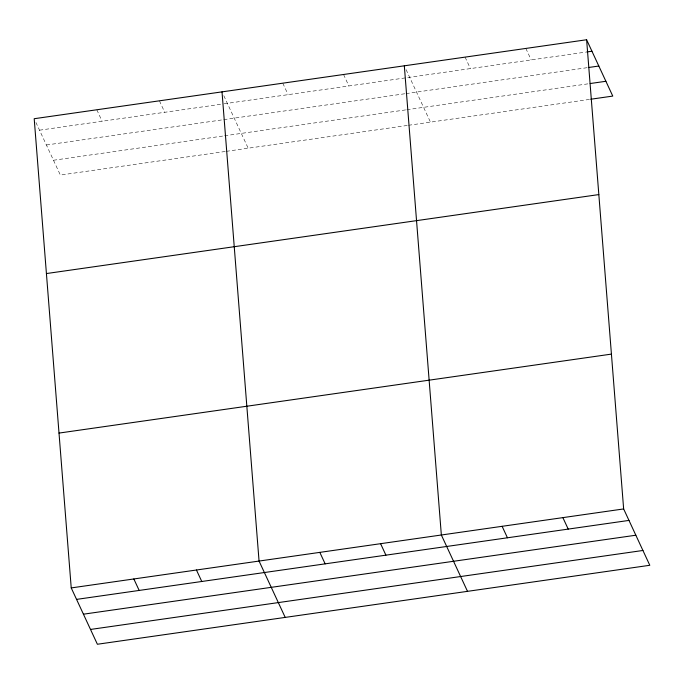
<?xml version="1.0" encoding="UTF-8"?>
<svg xmlns="http://www.w3.org/2000/svg" width="684" height="684" viewBox="0 0 684 684"><rect width="100%" height="100%" fill="white"/><g stroke="black" fill="none" stroke-linecap="round" stroke-linejoin="round"><path stroke-width="0.51" stroke-dasharray="3.42 2.56" d="M39.527 130.191L223.172 103.942M224.215 103.788L585.658 52.121M46.401 144.999L222.745 119.794M223.788 119.64L404.996 93.734M406.039 93.588L587.291 67.673M53.48 160.253L223.565 135.936M224.608 135.791L405.783 109.885M406.835 109.739L589.129 83.679M225.216 151.489L60.354 175.061L35.978 122.547M226.259 151.344L407.425 125.446M408.468 125.292L589.719 99.385M525.851 48.436L531.177 59.91M465.086 57.123L470.412 68.597M406.091 69.631L430.467 122.145M343.556 74.496L348.883 85.97M282.791 83.183L288.109 94.657M223.796 95.692L248.172 148.206M159.415 100.822L164.741 112.296M96.803 109.773L102.13 121.248"/><path stroke-width="1.03" d="M586.615 39.749L34.2 118.717L71.23 587.915L97.385 644.251L649.8 565.283L623.646 508.939L586.615 39.749L612.77 96.085L590.762 99.231M586.701 51.975L591.942 51.223M588.334 67.528L598.816 66.032M590.181 83.534L605.896 81.285M46.418 273.557L598.833 194.581M59.012 433.083L611.428 354.107M71.23 587.915L623.646 508.939M76.557 599.389L628.972 520.413M83.431 614.189L635.846 535.221M90.51 629.442L642.926 550.475M562.881 517.626L568.207 529.1M502.116 526.312L507.442 537.786M467.505 591.344L441.351 534.999L404.321 65.809M380.586 543.686L385.913 555.16M319.821 552.373L325.148 563.847M285.202 617.395L259.056 561.06L222.018 91.87M196.445 570.011L201.771 581.486M133.842 578.963L139.168 590.437"/></g></svg>
